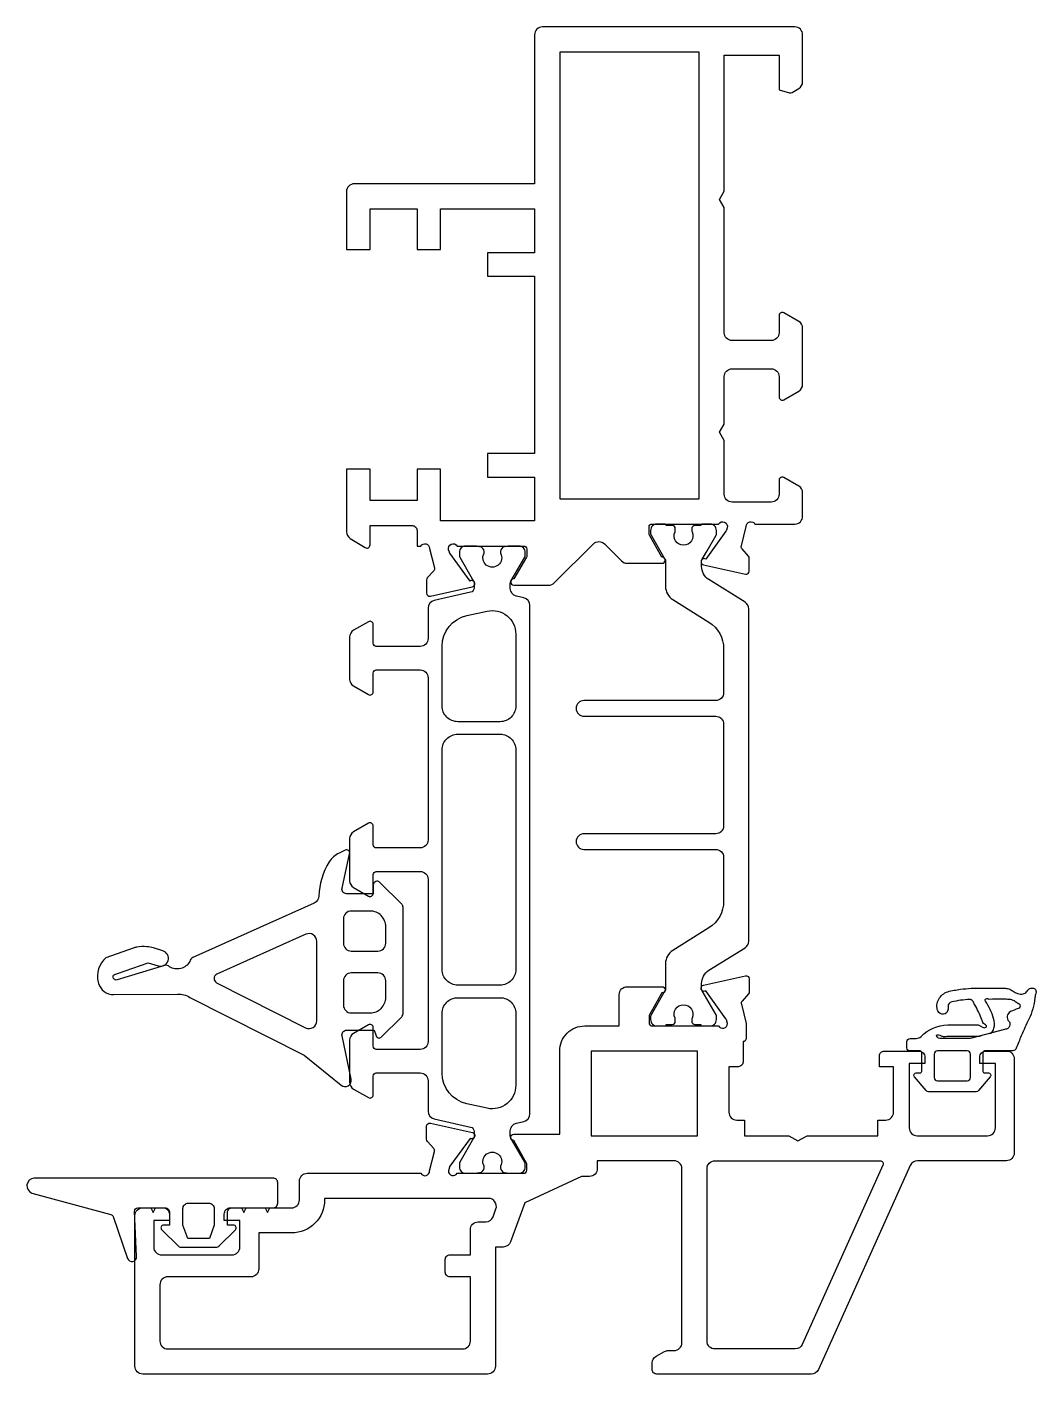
# Model space of a CAD drawing. Header units: millimetres. Extents: x 0 to 64.4, y 0 to 85.9.
import ezdxf

# ---------------------------------------------------------------- set-up
doc = ezdxf.new("R2010")
doc.units = ezdxf.units.MM
doc.layers.add('aluminium', color=4, linetype='Continuous')
doc.layers.add('rubber', color=1, linetype='Continuous')

msp = doc.modelspace()

# ---------------------------------------------------------------- linework, layer by layer
at = {"layer": 'aluminium'}
for points in [[(29.388, 57.2), (32.388, 57.2), (32.388, 54.4), (26.388, 54.4), (26.388, 57.7), (24.888, 57.7), (24.888, 55.7), (21.888, 55.7), (21.888, 57.7), (20.388, 57.7), (20.388, 53.708, 0.261402), (20.628, 53.281), (21.584, 52.697, 0.585537), (21.888, 52.868), (21.888, 54.1), (24.588, 54.1, -0.414214), (24.888, 53.8), (24.888, 52.8), (25.128, 52.8, -0.76732), (25.687, 52.65), (25.998, 51.411, -0.263193), (25.955, 51.219), (25.544, 50.762, 0.185256), (25.493, 50.628), (25.493, 49.804, 0.479656), (25.736, 49.609), (28.415, 50.203, 1.178332), (28.268, 50.569), (26.979, 52.344, -0.083094), (26.949, 52.403), (26.901, 52.562, -0.892534), (27.447, 52.8), (31.688, 52.8, -0.414213), (31.888, 52.6), (31.888, 52.184, -0.131652), (31.862, 52.084), (31.063, 50.7, 0.999999), (31.063, 50.3), (33.288, 50.3, 0.198912), (33.642, 50.446), (36.135, 52.939, -0.414214), (36.842, 52.939), (37.935, 51.846, 0.198912), (38.288, 51.7), (40.514, 51.7, 0.999998), (40.514, 52.1), (39.715, 53.484, -0.131652), (39.688, 53.584), (39.688, 54, -0.414213), (39.888, 54.2), (44.129, 54.2, -0.892534), (44.675, 53.962), (44.627, 53.803, -0.083094), (44.597, 53.744), (43.308, 51.969, 1.178332), (43.161, 51.603), (45.84, 51.009, 0.479656), (46.083, 51.204), (46.083, 52.028, 0.185256), (46.032, 52.162), (45.621, 52.619, -0.263193), (45.578, 52.811), (45.888, 54.05, -0.76732), (46.448, 54.2), (48.988, 54.2, 0.414214), (49.488, 54.7), (49.488, 56.192, 0.267949), (49.238, 56.625), (48.288, 57.173, 0.57735), (47.988, 57), (47.988, 56.1, -0.414214), (47.488, 55.6), (44.988, 55.6, -0.414214), (44.488, 56.1), (44.488, 59.53), (44.188, 60.05), (44.488, 60.57), (44.488, 63.6, -0.414269), (44.989, 64.1), (47.488, 64.1, -0.414214), (47.988, 63.6), (47.988, 62.3, 0.57735), (48.288, 62.127), (49.238, 62.675, 0.267949), (49.488, 63.108), (49.488, 66.692, 0.267949), (49.238, 67.125), (48.288, 67.673, 0.57735), (47.988, 67.5), (47.988, 66.4, -0.414214), (47.488, 65.9), (44.988, 65.9, -0.414214), (44.488, 66.4), (44.488, 74.38), (44.188, 74.9), (44.488, 75.42), (44.488, 84.1), (47.988, 84.1), (47.988, 81.886), (48.658, 81.707, 0.198912), (48.81, 81.727), (49.238, 81.974, 0.267949), (49.488, 82.407), (49.488, 85.4, 0.414214), (48.988, 85.9), (32.888, 85.9, 0.414214), (32.388, 85.4), (32.388, 75.9), (20.888, 75.9, 0.414214), (20.388, 75.4), (20.388, 71.7), (21.888, 71.7), (21.888, 74.3), (24.888, 74.3), (24.888, 71.7), (26.388, 71.7), (26.388, 74.3), (32.388, 74.3), (32.388, 71.5), (29.388, 71.5), (29.388, 70), (32.388, 70), (32.388, 58.7), (29.388, 58.7)], [(27.448, 12.8), (31.688, 12.8, 0.414214), (31.888, 13), (31.888, 13.349, 0.126464), (31.864, 13.445), (31.063, 14.9, -1), (31.063, 15.3), (33.988, 15.3), (33.988, 20.6, -0.414237), (35.588, 22.2), (37.788, 22.2), (37.788, 24.2, -0.414214), (38.288, 24.7), (40.514, 24.7, -0.999995), (40.514, 24.3), (39.715, 22.916, 0.131652), (39.688, 22.816), (39.688, 22.4, 0.414214), (39.888, 22.2), (44.129, 22.2, 0.767327), (44.688, 22.35), (44.627, 22.597, 0.083094), (44.597, 22.656), (43.308, 24.431, -1.178332), (43.161, 24.797), (45.84, 25.391, -0.479656), (46.083, 25.196), (46.083, 24.372, -0.185256), (46.032, 24.238), (45.621, 23.781, 0.263193), (45.578, 23.589), (45.888, 22.35), (45.888, 21.4, -0.414214), (45.688, 21.2), (45.688, 19.9, -0.414214), (45.388, 19.6), (44.788, 19.6), (44.788, 16.7, 0.414214), (45.288, 16.2), (45.788, 16.2), (45.788, 15.2), (48.61, 15.2), (49.188, 14.866), (49.766, 15.2), (54.288, 15.2), (54.288, 16.2), (54.788, 16.2, 0.414214), (55.288, 16.7), (55.288, 19.6), (54.388, 19.6), (54.388, 20.3, -0.414214), (54.688, 20.6), (56.888, 20.6, -0.414214), (57.288, 20.2), (57.288, 19.8), (56.288, 19.8), (56.288, 15.7, 0.414214), (56.788, 15.2), (61.288, 15.2, 0.414214), (61.788, 15.7), (61.788, 19.8), (60.788, 19.8), (60.788, 20.2, -0.414214), (61.188, 20.6), (62.488, 20.6, -0.414214), (62.988, 20.1), (62.988, 14.1, -0.414214), (62.488, 13.6), (56.813, 13.6, 0.295071), (56.357, 13.305), (50.499, 0.295, -0.295071), (50.043, 0), (40.188, 0, -0.414214), (39.888, 0.3), (39.888, 0.706, -0.272375), (40.146, 1.143), (40.675, 1.437, -0.127458), (40.918, 1.5), (41.288, 1.5, 0.414214), (41.788, 2), (41.788, 13.1, 0.414214), (41.288, 13.6), (36.389, 13.6), (36.389, 13.101, -0.41429), (35.889, 12.601), (35.389, 12.601), (31.761, 10.909), (30.858, 8.43, -0.315299), (30.388, 8.101), (29.888, 8.101), (29.888, 0.5, -0.414214), (29.388, 0), (7.388, 0, -0.414214), (6.888, 0.5), (6.888, 10.1, -0.414214), (7.388, 10.6), (8.688, 10.6, -0.414214), (9.088, 10.2), (9.088, 9.8), (8.088, 9.8), (8.088, 8.1, 0.414214), (8.588, 7.6), (13.088, 7.6, 0.414214), (13.588, 8.1), (13.588, 9.8), (12.588, 9.8), (12.588, 10.2, -0.414214), (12.988, 10.6), (16.888, 10.6, 0.414214), (17.388, 11.1), (17.388, 12.3, -0.414214), (17.888, 12.8), (25.13, 12.8, 0.77042), (25.69, 12.952), (26.002, 14.198, 0.249513), (25.957, 14.38), (25.545, 14.838, -0.185256), (25.494, 14.972), (25.494, 15.796, -0.479656), (25.737, 15.991), (28.416, 15.397, -1.178332), (28.269, 15.031), (26.98, 13.256, 0.083094), (26.95, 13.197), (26.888, 12.95, 0.767327)], [(54.426, 13.6, -0.544317), (54.608, 13.318), (49.464, 1.895, -0.295071), (49.009, 1.6), (43.888, 1.6, -0.414214), (43.388, 2.1), (43.388, 13.1, -0.414214), (43.888, 13.6)], [(8.988, 1.6), (27.788, 1.6, 0.414214), (28.288, 2.1), (28.288, 6.2), (26.988, 6.2, -0.414214), (26.688, 6.5), (26.688, 7.3, -0.414214), (26.988, 7.6), (28.288, 7.6), (28.288, 9.2, -0.414214), (28.788, 9.7), (29.268, 9.7, 0.315299), (29.737, 10.029), (29.919, 10.529, 0.520567), (29.45, 11.2), (18.988, 11.2), (18.988, 11.1, -0.414214), (16.888, 9), (14.788, 9), (14.788, 6.7, -0.414214), (14.288, 6.2), (8.988, 6.2, 0.414214), (8.488, 5.7), (8.488, 2.1, 0.414214)]]:
    msp.add_lwpolyline(points, format="xyb", close=True, dxfattribs=at)
for points in [[(33.988, 55.8), (42.888, 55.8), (42.888, 84.3), (33.988, 84.3)], [(42.788, 15.2), (42.788, 20.6), (35.988, 20.6), (35.988, 15.2)]]:
    msp.add_lwpolyline(points, close=True, dxfattribs=at)
at = {"layer": 'rubber'}
for points in [[(44.447, 34.953, -0.414214), (43.947, 34.453), (35.538, 34.453, 1), (35.538, 33.453), (43.947, 33.453, -0.414214), (44.447, 32.953), (44.447, 30.151, -0.258618), (43.506, 28.455), (41.208, 27.019, 0.258618), (40.738, 26.171), (40.738, 24.586, -0.131652), (40.698, 24.436), (39.815, 22.906, 0.131652), (39.788, 22.806), (39.788, 22.6, 0.414214), (40.188, 22.2), (40.688, 22.2, 0.414214), (40.788, 22.3), (41.163, 22.3, 0.414214), (41.363, 22.5), (41.363, 22.612, 0.109552), (41.345, 22.696, -0.548663), (41.888, 23.55, -0.548663), (42.432, 22.696, 0.109552), (42.413, 22.612), (42.413, 22.5, 0.414214), (42.613, 22.3), (42.988, 22.3, 0.414214), (43.088, 22.2), (43.588, 22.2, 0.414214), (43.988, 22.6), (43.988, 22.806, 0.131652), (43.962, 22.906), (43.079, 24.436, -0.131652), (43.038, 24.586), (43.038, 24.896, -0.258618), (43.508, 25.744), (45.812, 27.183, 0.258618), (46.047, 27.607), (46.047, 48.792, 0.258618), (45.812, 49.216), (43.508, 50.656, -0.258618), (43.038, 51.504), (43.038, 51.814, -0.131652), (43.079, 51.964), (43.388, 52.501), (43.962, 53.493, 0.131652), (43.988, 53.593), (43.988, 53.8, 0.414214), (43.588, 54.2), (43.088, 54.2, 0.414214), (42.988, 54.1), (42.613, 54.1, 0.414214), (42.413, 53.9), (42.413, 53.788, 0.109552), (42.432, 53.703, -0.548663), (41.888, 52.85, -0.548663), (41.345, 53.703, 0.109552), (41.363, 53.788), (41.363, 53.9, 0.414214), (41.163, 54.1), (40.788, 54.1, 0.414214), (40.688, 54.2), (40.188, 54.2, 0.414214), (39.788, 53.8), (39.788, 53.593, 0.131652), (39.815, 53.493), (40.698, 51.964, -0.131652), (40.738, 51.814), (40.738, 50.229, 0.258618), (41.208, 49.381), (43.506, 47.945, -0.258618), (44.447, 46.249), (44.447, 43.449, -0.414214), (43.947, 42.949), (35.538, 42.949, 1), (35.538, 41.949), (43.947, 41.949, -0.414214), (44.447, 41.449)], [(28.606, 12.803, -0.012287), (28.902, 12.849, 0.37684), (29.163, 13.147), (29.163, 13.26, -1.69614), (30.213, 13.26), (30.213, 13.147, 0.37684), (30.475, 12.849, -0.012287), (30.771, 12.803, 0.044632), (30.806, 12.8), (31.388, 12.8, 0.414214), (31.788, 13.2), (31.788, 13.406, 0.131652), (31.762, 13.506), (30.879, 15.036, -0.131652), (30.838, 15.186), (30.838, 15.514, -0.351665), (31.23, 16.002), (31.697, 16.106, 0.351665), (32.088, 16.594), (32.088, 49.006, 0.351665), (31.697, 49.494), (31.23, 49.598, -0.351665), (30.838, 50.086), (30.838, 50.414, -0.131652), (30.879, 50.564), (31.762, 52.094, 0.131652), (31.788, 52.194), (31.788, 52.4, 0.414214), (31.388, 52.8), (30.806, 52.8, 0.044632), (30.771, 52.797, -0.012287), (30.475, 52.751, 0.37684), (30.213, 52.453), (30.213, 52.34, -1.69614), (29.163, 52.34), (29.163, 52.453, 0.37684), (28.902, 52.751, -0.012287), (28.606, 52.797, 0.044632), (28.57, 52.8), (27.988, 52.8, 0.414214), (27.588, 52.4), (27.588, 52.194, 0.131652), (27.615, 52.094), (28.498, 50.564, -0.131652), (28.538, 50.414), (28.538, 50.142, -0.351665), (28.303, 49.849), (25.98, 49.334, 0.351665), (25.588, 48.846), (25.588, 46.9, -0.414214), (25.088, 46.4), (22.288, 46.4, -0.414214), (22.088, 46.6), (22.088, 47.8, 0.57735), (21.788, 47.973), (20.838, 47.425, 0.267949), (20.588, 46.992), (20.588, 44.308, 0.267949), (20.838, 43.875), (21.788, 43.327, 0.57735), (22.088, 43.5), (22.088, 44.7, -0.414214), (22.288, 44.9), (25.088, 44.9, -0.414214), (25.588, 44.4), (25.588, 34.05, -0.414214), (25.088, 33.55), (22.288, 33.55, -0.414214), (22.088, 33.75), (22.088, 34.95, 0.57735), (21.788, 35.123), (20.838, 34.575, 0.267949), (20.588, 34.142), (20.588, 31.458, 0.267949), (20.838, 31.025), (21.788, 30.477, 0.57735), (22.088, 30.65), (22.088, 31.85, -0.414214), (22.288, 32.05), (25.088, 32.05, -0.414214), (25.588, 31.55), (25.588, 21.2, -0.414214), (25.088, 20.7), (22.288, 20.7, -0.414214), (22.088, 20.9), (22.088, 22.1, 0.57735), (21.788, 22.273), (20.838, 21.725, 0.267949), (20.588, 21.292), (20.588, 18.608, 0.267949), (20.838, 18.175), (21.788, 17.627, 0.57735), (22.088, 17.8), (22.088, 19, -0.414214), (22.288, 19.2), (25.088, 19.2, -0.414214), (25.588, 18.7), (25.588, 16.754, 0.351665), (25.98, 16.266), (28.303, 15.751, -0.351665), (28.538, 15.458), (28.538, 15.186, -0.131652), (28.498, 15.036), (27.615, 13.506, 0.131652), (27.588, 13.406), (27.588, 13.2, 0.414214), (27.988, 12.8), (28.57, 12.8, 0.044632)], [(31.188, 47.186), (31.188, 42.6, -0.414214), (30.188, 41.6), (27.488, 41.6, -0.414214), (26.488, 42.6), (26.488, 46.408, -0.351665), (28.056, 48.361), (29.364, 48.651, -0.479656)], [(26.488, 39.8, -0.414214), (27.488, 40.8), (30.188, 40.8, -0.414214), (31.188, 39.8), (31.188, 25.8, -0.414214), (30.188, 24.8), (27.488, 24.8, -0.414214), (26.488, 25.8)], [(6.788, 27.162), (5.036, 26.535, 0.283744), (4.537, 24.994), (4.566, 24.91), (4.566, 24.91, 0.332379), (5.529, 24.199), (9.6, 24.223, -0.168772), (10.402, 24.02), (10.402, 24.02), (10.402, 24.02), (17.695, 20.33), (20.043, 18.416, 0.707924), (20.687, 18.809), (20.102, 21.563, -0.476893), (20.395, 21.926), (22.145, 21.926), (22.279, 21.557, 0.548619), (22.609, 21.484), (23.908, 22.783, 0.198912), (23.995, 22.995), (23.995, 29.755, 0.198912), (23.908, 29.967), (22.522, 31.352, 0.668179), (22.095, 31.176), (22.095, 30.626), (20.395, 30.626, -0.479656), (20.103, 30.991), (20.588, 33.182, 0.624869), (20.307, 33.406), (19.91, 33.217, 0.143709), (19.28, 32.653, 0.131364), (18.623, 30.477, -0.286669), (18.328, 30.037), (10.59, 26.566, 0.26602), (10.385, 26.302, -0.428522), (9.092, 25.967, 0.28969), (8.783, 26.053), (5.764, 25.142, -0.91492), (5.582, 25.485), (5.78, 25.547), (7.726, 26.231), (8.378, 26.032, 1), (8.669, 26.989), (8.068, 27.172, 0.052658), (7.655, 27.252, 0.052658), (6.993, 27.221, 0.026683)], [(22.395, 26.976, 0.414214), (22.895, 27.476), (22.895, 28.526, 0.414214), (21.895, 29.526), (20.695, 29.526, 0.414214), (20.195, 29.026), (20.195, 27.476, 0.414214), (20.695, 26.976)], [(18.495, 22.532), (18.495, 27.587, 0.543876), (17.791, 28.043), (12.113, 25.495, 0.630953), (12.1, 24.954), (17.77, 22.085, 0.559094)], [(21.895, 23.026, 0.414214), (22.895, 24.026), (22.895, 25.076, 0.414214), (22.395, 25.576), (20.695, 25.576, 0.414214), (20.195, 25.076), (20.195, 23.526, 0.414214), (20.695, 23.026)], [(56.738, 19.201), (56.988, 19.201, 0.414214), (57.088, 19.301), (57.088, 20.501, 0.414214), (56.988, 20.601), (56.338, 20.601, -0.414214), (56.138, 20.801), (56.138, 21.201, -0.414214), (56.338, 21.401), (56.724, 21.401, 0.176327), (57.045, 21.518, -0.207909), (58.743, 22.261), (60.635, 22.262, -0.16407), (60.813, 22.204), (60.957, 22.111, 0.133911), (61.077, 22.086, 0.149412), (61.19, 22.114, 0.302776), (61.211, 22.197, 0.156156), (61.146, 22.269, -0.014426), (61.027, 22.355, -0.177793), (60.958, 22.473, 0.087704), (60.913, 22.623, 0.035566), (60.466, 23.552, 0.0025), (60.356, 23.764, 0.195686), (60.229, 23.87, 0.082311), (60.142, 23.884, 0.050141), (59, 23.725, 0.349731), (58.762, 23.44), (58.762, 23.26, -0.805421), (58.107, 23.151, -0.222141), (58.176, 23.905, -0.192219), (58.74, 24.381, -0.028883), (59.557, 24.536, -0.016757), (60.236, 24.601), (62.278, 24.601, -0.034247), (62.563, 24.589, -0.086161), (62.695, 24.533, -0.022832), (62.983, 24.366, 0.054192), (63.202, 24.266, 0.119377), (63.562, 24.244, 0.194696), (63.773, 24.363, 0.059282), (63.856, 24.483, -0.220126), (64.039, 24.602), (64.205, 24.601, -0.255227), (64.362, 24.478, -0.155596), (64.366, 24.28, 0.039888), (64.301, 23.984, -0.087136), (63.923, 22.635, 0.012498), (63.433, 21.564, 0.009783), (63.12, 20.784, -0.251998), (62.888, 20.601), (61.088, 20.601, 0.414214), (60.988, 20.501), (60.988, 19.301, 0.414214), (61.088, 19.201), (61.338, 19.201, -0.63707), (61.453, 18.955), (60.713, 18.073, -0.221695), (60.56, 18.001), (57.517, 18.001, -0.221695), (57.364, 18.073), (56.624, 18.955, -0.63707)], [(28.056, 17.239, -0.351665), (26.488, 19.192), (26.488, 23, -0.414214), (27.488, 24), (30.188, 24, -0.414214), (31.188, 23), (31.188, 18.414, -0.479656), (29.364, 16.949)], [(58.088, 20.601, 0.414214), (57.888, 20.401), (57.888, 18.901, 0.414214), (58.088, 18.701), (59.988, 18.701, 0.414214), (60.188, 18.901), (60.188, 20.401, 0.414214), (59.988, 20.601)], [(15.7, 10.598, 0.414214), (16, 10.898), (16, 12.198, 0.414214), (15.7, 12.498), (0.446, 12.498, 0.787862), (0.322, 11.533), (5.356, 10.17, -0.247996), (5.493, 10.043), (6.417, 7.378, 0.865499), (7, 7.49), (6.867, 10.388, -0.427803), (7.066, 10.598), (7.9, 10.598), (8.05, 10.298), (8.2, 10.598), (8.8, 10.598, -0.414214), (9.1, 10.298), (9.1, 9.498), (8.72, 9.498, 0.668179), (8.6, 9.207), (9.66, 8.147, 0.198912), (9.78, 8.098), (12.12, 8.098, 0.198912), (12.24, 8.147), (13.3, 9.207, 0.668179), (13.18, 9.498), (12.8, 9.498), (12.8, 10.298, -0.414214), (13.1, 10.598), (13.697, 10.598), (13.847, 10.298), (13.997, 10.598), (15.197, 10.598), (15.347, 10.298), (15.497, 10.598)], [(11.95, 10.548), (11.95, 9.498), (11.641, 8.648), (10.259, 8.648), (9.95, 9.498), (9.95, 10.548, -0.414214), (10.3, 10.898), (11.6, 10.898, -0.414214)]]:
    msp.add_lwpolyline(points, format="xyb", close=True, dxfattribs=at)
msp.add_lwpolyline([(61.416, 21.72, 0.127497), (61.555, 21.789, 0.104289), (61.694, 22.052, 0.145726), (61.671, 22.671, 0.06315), (61.157, 23.78, -0.098233), (61.133, 23.849, -0.185097), (61.148, 23.904, -0.353394), (61.33, 23.93, 0.131219), (61.376, 23.915, -0.011046), (62.281, 23.924, -0.011443), (62.657, 23.907, -0.120776), (62.972, 23.812, -0.051025), (63.187, 23.662, 0.099426), (63.261, 23.622, -0.155917), (63.334, 23.565), (63.346, 23.548, -0.330052), (63.34, 23.389, -0.248624), (63.232, 23.304, 0.008797), (62.746, 23.116, 0.22449), (62.542, 22.815, 0.253728), (62.641, 22.512, -0.231161), (62.71, 22.266, -0.265239), (62.49, 22.001, -0.042169), (62.36, 21.973), (60.354, 21.435, -0.065543), (60.095, 21.401), (58.233, 21.401, -0.363579), (58.037, 21.583, -0.418693), (58.081, 21.625, -0.075244), (58.237, 21.609, -0.052208), (58.32, 21.574, 0.123461), (58.511, 21.523, 0.059734), (58.682, 21.539, -0.062315), (58.802, 21.552), (60.616, 21.549, 0.074218), (60.906, 21.583)], format="xyb", dxfattribs=at)

doc.saveas('drawing.dxf')
